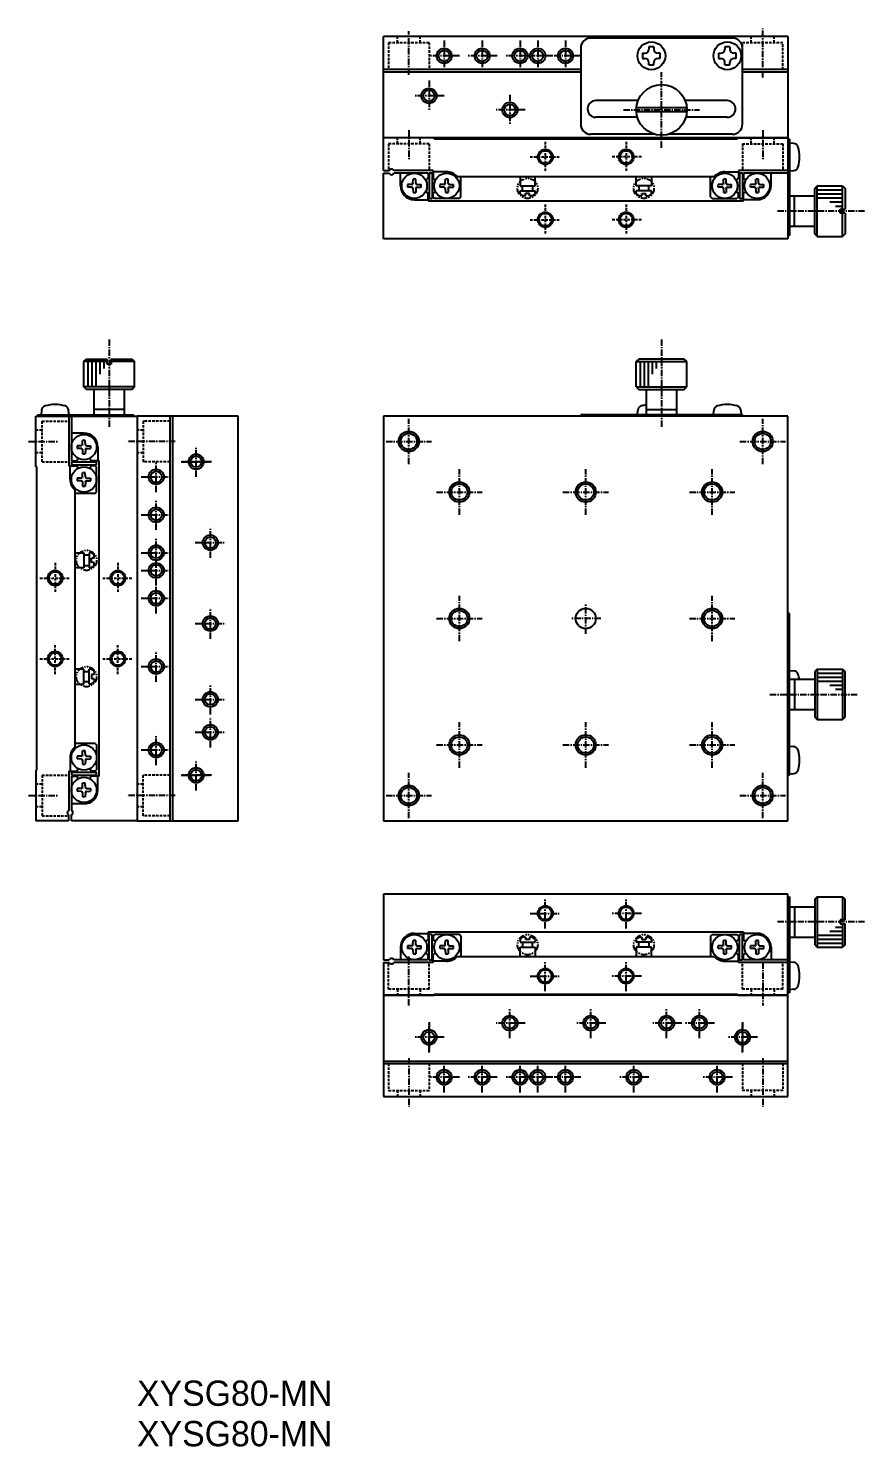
# Model space of a CAD drawing. Extents: x 118 to 494, y 13 to 293.
# Drawn here: x 117.7 to 283.1, y 12.6 to 293 of the extents above; entities that cross this region are included whole.
import ezdxf

# ---------------------------------------------------------------- set-up
doc = ezdxf.new("R2010")
doc.units = 0
for name, pattern in [('CENTER', [2, 1.25, -0.25, 0.25, -0.25]), ('DASHED', [0.75, 0.5, -0.25]), ('PHANTOM', [2.5, 1.25, -0.25, 0.25, -0.25, 0.25, -0.25])]:
    doc.linetypes.add(name, pattern=pattern)
doc.layers.get('0').update_dxf_attribs({"linetype": 'CONTINUOUS'})
doc.layers.add('CENTER', color=1, linetype='CENTER')

# ---------------------------------------------------------------- blocks, each defined once
blk = doc.blocks.new('A$C58305343')
at = {"color": 7, "linetype": 'CONTINUOUS'}
for p, q in [((80.000002, -14.494595), (0, -14.494595)), ((0, -14.494595), (0, -34.494597)), ((80.000002, -34.494597), (80.000002, -14.494595)), ((0, -27.494597), (80.000002, -27.494597)), ((0, -27.994597), (80.000002, -27.994597)), ((0, -34.494597), (80.000002, -34.494597))]:
    blk.add_line(p, q, dxfattribs=at)
at = {"color": 3, "linetype": 'DASHED'}
for p, q in [((1, -27.994597), (1, -33.294597)), ((9, -27.994597), (9, -33.294597)), ((71.000002, -27.994597), (71.000002, -33.294597)), ((79.000002, -27.994597), (79.000002, -33.294597)), ((1, -33.294597), (9, -33.294597)), ((2.750002, -33.294597), (2.750002, -34.494597)), ((7.250001, -33.294597), (7.250001, -34.494597)), ((79.000002, -33.294597), (71.000002, -33.294597)), ((72.750001, -33.294597), (72.750001, -34.494597)), ((77.25, -33.294597), (77.25, -34.494597))]:
    blk.add_line(p, q, dxfattribs=at)
at = {"color": 3, "linetype": 'CONTINUOUS'}
for centre in [(25, -19.994596), (41.000002, -19.994596), (56, -19.994601), (62.499999, -19.994601), (8.999998, -22.798504), (70.999998, -22.798504), (11.999995, -30.694597), (19.499995, -30.694597), (26.999995, -30.694597), (30.500002, -30.694597), (35.999995, -30.694597), (49.500002, -30.694597), (66.000004, -30.694597)]:
    blk.add_circle(centre, 1.5, dxfattribs=at)
at = {"color": 7, "linetype": 'CONTINUOUS'}
for centre in [(25, -19.994596), (41.000002, -19.994596), (56, -19.994601), (62.499999, -19.994601), (8.999998, -22.798504), (70.999998, -22.798504), (11.999995, -30.694597), (19.499995, -30.694597), (26.999995, -30.694597), (30.500002, -30.694597), (35.999995, -30.694597), (49.500002, -30.694597), (66.000004, -30.694597)]:
    blk.add_circle(centre, 1.100001, dxfattribs=at)
at = {"layer": 'CENTER', "color": 1, "linetype": 'CENTER'}
for p, q in [((25, -22.994597), (25, -16.994595)), ((41.000002, -22.994597), (41.000002, -16.994595)), ((56, -22.994602), (56, -16.9946)), ((62.499999, -22.994602), (62.499999, -16.9946)), ((8.999998, -25.798505), (8.999998, -19.798503)), ((8.999998, -19.798504), (8.999998, -25.798503)), ((28.000001, -19.994596), (21.999999, -19.994596)), ((44.000004, -19.994596), (38.000001, -19.994596)), ((59.000002, -19.994601), (52.999999, -19.994601)), ((65.500001, -19.994601), (59.499998, -19.994601)), ((70.999998, -25.798505), (70.999998, -19.798503)), ((70.999998, -19.798504), (70.999998, -25.798503)), ((12, -22.798504), (5.999997, -22.798504)), ((11.999997, -22.798504), (5.999998, -22.798504)), ((74, -22.798504), (67.999997, -22.798504)), ((73.999997, -22.798504), (67.999998, -22.798504)), ((5, -26.937595), (5, -36.466443)), ((11.999995, -33.694598), (11.999995, -27.694596)), ((19.499995, -33.694598), (19.499995, -27.694596)), ((26.999995, -33.694598), (26.999995, -27.694596)), ((30.500002, -33.694598), (30.500002, -27.694596)), ((35.999995, -33.694598), (35.999995, -27.694596)), ((49.500002, -33.694598), (49.500002, -27.694596)), ((66.000004, -33.694598), (66.000004, -27.694596)), ((75.000002, -26.937595), (75.000002, -36.466443)), ((14.999997, -30.694597), (8.999994, -30.694597)), ((22.499997, -30.694597), (16.499994, -30.694597)), ((29.999997, -30.694597), (23.999994, -30.694597)), ((33.500004, -30.694597), (27.500001, -30.694597)), ((38.999997, -30.694597), (32.999994, -30.694597)), ((52.500004, -30.694597), (46.500001, -30.694597)), ((69.000006, -30.694597), (63.000003, -30.694597))]:
    blk.add_line(p, q, dxfattribs=at)

msp = doc.modelspace()

# ---------------------------------------------------------------- linework, layer by layer
at = {"color": 7, "linetype": 'CONTINUOUS'}
for p, q in [((187.91, 271.37), (187.91, 291.37)), ((267.91, 291.37), (187.91, 291.37)), ((226.91, 289.07), (226.91, 274.07)), ((256.91, 291.07), (228.91, 291.07)), ((241.41, 289.32), (240.41, 289.32)), ((240.41, 289.32), (240.41, 288.87)), ((241.41, 289.32), (241.41, 288.87)), ((256.41, 289.32), (255.41, 289.32)), ((255.41, 289.32), (255.41, 288.87)), ((256.41, 289.32), (256.41, 288.87)), ((258.91, 274.07), (258.91, 289.07)), ((267.91, 291.37), (267.91, 271.37)), ((239.16, 288.07), (239.16, 287.07)), ((239.16, 288.07), (239.61, 288.07)), ((239.16, 287.07), (239.61, 287.07)), ((240.41, 285.82), (240.41, 286.27)), ((241.41, 285.82), (241.41, 286.27)), ((242.66, 288.07), (242.21, 288.07)), ((242.66, 287.07), (242.21, 287.07)), ((242.66, 287.07), (242.66, 288.07)), ((254.16, 288.07), (254.16, 287.07)), ((254.16, 288.07), (254.61, 288.07)), ((254.16, 287.07), (254.61, 287.07)), ((255.41, 285.82), (255.41, 286.27)), ((256.41, 285.82), (256.41, 286.27)), ((257.66, 288.07), (257.21, 288.07)), ((257.66, 287.07), (257.21, 287.07)), ((257.66, 287.07), (257.66, 288.07)), ((226.91, 284.87), (187.91, 284.87)), ((226.91, 284.37), (187.91, 284.37)), ((240.41, 285.82), (241.41, 285.82)), ((255.41, 285.82), (256.41, 285.82)), ((267.91, 284.87), (258.91, 284.87)), ((267.91, 284.37), (258.91, 284.37)), ((238.26, 278.72), (229.91, 278.72)), ((255.91, 278.72), (247.55, 278.72)), ((238.12, 275.42), (229.91, 275.42)), ((247.89, 277.27), (237.92, 277.27)), ((247.89, 276.47), (237.92, 276.47)), ((255.91, 275.42), (247.69, 275.42)), ((241.51, 272.07), (228.91, 272.07)), ((256.91, 272.07), (244.31, 272.07)), ((267.91, 271.37), (187.91, 271.37)), ((187.91, 264.87), (187.91, 271.37)), ((197.91, 271.37), (187.91, 271.37)), ((197.91, 271.17), (197.91, 271.37)), ((197.91, 271.17), (257.91, 271.17)), ((257.91, 271.17), (257.91, 271.37)), ((257.91, 271.37), (267.91, 271.37)), ((267.91, 271.37), (267.91, 251.37)), ((268.21, 271.07), (267.91, 271.07)), ((268.21, 271.07), (268.21, 252.07)), ((269.06, 270.25), (268.21, 270.32)), ((187.91, 264.87), (189.05, 264.87)), ((187.91, 264.37), (189.05, 264.37)), ((187.91, 251.37), (187.91, 264.37)), ((197.71, 264.87), (189.97, 264.87)), ((196.71, 264.37), (189.97, 264.37)), ((191.26, 261.87), (191.26, 264.37)), ((196.71, 264.37), (196.71, 263.29)), ((197.51, 264.37), (196.91, 264.37)), ((196.91, 264.37), (196.91, 259.37)), ((197.51, 264.37), (197.51, 259.37)), ((197.71, 264.87), (197.71, 263.29)), ((200.41, 264.62), (197.71, 264.62)), ((253.33, 263.67), (202.49, 263.67)), ((203.21, 259.67), (203.21, 263.67)), ((214.91, 263.67), (214.91, 261.87)), ((217.91, 261.87), (217.91, 263.67)), ((237.91, 261.87), (237.91, 263.67)), ((240.91, 263.67), (240.91, 261.87)), ((252.61, 259.67), (252.61, 263.67)), ((255.41, 264.62), (258.11, 264.62)), ((267.91, 264.87), (258.11, 264.87)), ((258.11, 264.87), (258.11, 263.29)), ((258.91, 264.37), (258.31, 264.37)), ((258.31, 264.37), (258.31, 259.37)), ((258.91, 264.37), (258.91, 259.37)), ((267.91, 264.37), (259.11, 264.37)), ((259.11, 264.37), (259.11, 263.29)), ((264.56, 261.87), (264.56, 264.37)), ((268.21, 264.82), (269.06, 264.89)), ((193.53, 262.15), (192.68, 262.13)), ((193.53, 261.6), (192.68, 261.61)), ((193.53, 262.15), (193.66, 262.21)), ((193.53, 261.6), (193.66, 261.54)), ((193.73, 262.37), (193.66, 262.21)), ((193.73, 261.37), (193.66, 261.54)), ((193.73, 262.37), (193.75, 263.2)), ((193.73, 261.37), (193.75, 260.55)), ((194.28, 262.37), (194.27, 263.2)), ((194.28, 261.37), (194.27, 260.55)), ((194.28, 262.37), (194.36, 262.21)), ((194.28, 261.37), (194.36, 261.54)), ((194.49, 262.15), (194.36, 262.21)), ((194.49, 261.6), (194.36, 261.54)), ((194.49, 262.15), (195.33, 262.13)), ((194.49, 261.6), (195.33, 261.61)), ((199.93, 262.15), (199.08, 262.13)), ((199.93, 261.6), (199.08, 261.61)), ((199.93, 262.15), (200.06, 262.21)), ((199.93, 261.6), (200.06, 261.54)), ((200.13, 262.37), (200.06, 262.21)), ((200.13, 261.37), (200.06, 261.54)), ((200.13, 262.37), (200.15, 263.2)), ((200.13, 261.37), (200.15, 260.55)), ((200.68, 262.37), (200.67, 263.2)), ((200.68, 261.37), (200.67, 260.55)), ((200.68, 262.37), (200.76, 262.21)), ((200.68, 261.37), (200.76, 261.54)), ((200.89, 262.15), (200.76, 262.21)), ((200.89, 261.6), (200.76, 261.54)), ((200.89, 262.15), (201.73, 262.13)), ((200.89, 261.6), (201.73, 261.61)), ((214.91, 261.87), (217.91, 261.87)), ((214.91, 260.37), (214.91, 260.87)), ((214.91, 260.87), (217.91, 260.87)), ((215.41, 260.87), (215.41, 261.87)), ((217.41, 261.87), (217.41, 260.87)), ((217.91, 260.37), (217.91, 260.87)), ((240.91, 261.87), (237.91, 261.87)), ((237.91, 260.37), (237.91, 260.87)), ((240.91, 260.87), (237.91, 260.87)), ((238.41, 261.87), (238.41, 260.87)), ((240.41, 260.87), (240.41, 261.87)), ((240.91, 260.37), (240.91, 260.87)), ((254.93, 262.15), (254.08, 262.13)), ((254.93, 261.6), (254.08, 261.61)), ((254.93, 262.15), (255.06, 262.21)), ((254.93, 261.6), (255.06, 261.54)), ((255.13, 262.37), (255.06, 262.21)), ((255.13, 261.37), (255.06, 261.54)), ((255.13, 262.37), (255.15, 263.2)), ((255.13, 261.37), (255.15, 260.55)), ((255.68, 262.37), (255.67, 263.2)), ((255.68, 261.37), (255.67, 260.55)), ((255.68, 262.37), (255.76, 262.21)), ((255.68, 261.37), (255.76, 261.54)), ((255.89, 262.15), (255.76, 262.21)), ((255.89, 261.6), (255.76, 261.54)), ((255.89, 262.15), (256.73, 262.13)), ((255.89, 261.6), (256.73, 261.61)), ((261.33, 262.15), (260.48, 262.13)), ((261.33, 261.6), (260.48, 261.61)), ((261.33, 262.15), (261.46, 262.21)), ((261.33, 261.6), (261.46, 261.54)), ((261.53, 262.37), (261.46, 262.21)), ((261.53, 261.37), (261.46, 261.54)), ((261.53, 262.37), (261.55, 263.2)), ((261.53, 261.37), (261.55, 260.55)), ((262.08, 262.37), (262.07, 263.2)), ((262.08, 261.37), (262.07, 260.55)), ((262.08, 262.37), (262.16, 262.21)), ((262.08, 261.37), (262.16, 261.54)), ((262.29, 262.15), (262.16, 262.21)), ((262.29, 261.6), (262.16, 261.54)), ((262.29, 262.15), (263.13, 262.13)), ((262.29, 261.6), (263.13, 261.61)), ((273.21, 261.37), (273.71, 261.87)), ((273.21, 252.37), (273.21, 261.37)), ((273.71, 251.87), (273.71, 261.87)), ((273.71, 261.87), (278.71, 261.87)), ((278.71, 257.27), (278.71, 261.87)), ((278.71, 261.87), (279.21, 261.37)), ((279.21, 261.37), (279.21, 257.27)), ((194.01, 259.12), (196.71, 259.12)), ((196.71, 258.87), (196.71, 260.46)), ((196.71, 258.87), (259.11, 258.87)), ((196.91, 259.37), (197.51, 259.37)), ((197.71, 259.67), (197.71, 260.46)), ((197.71, 259.67), (198.01, 259.37)), ((202.91, 259.37), (198.01, 259.37)), ((203.21, 259.67), (202.91, 259.37)), ((214.91, 260.37), (215.41, 259.87)), ((216.01, 259.87), (215.41, 259.87)), ((216.81, 260.37), (216.01, 260.37)), ((216.01, 259.87), (216.01, 260.37)), ((216.81, 259.87), (216.81, 260.37)), ((217.41, 259.87), (216.81, 259.87)), ((217.91, 260.37), (217.41, 259.87)), ((237.91, 260.37), (238.41, 259.87)), ((238.41, 259.87), (239.01, 259.87)), ((239.01, 259.87), (239.01, 260.37)), ((239.01, 260.37), (239.81, 260.37)), ((239.81, 259.87), (239.81, 260.37)), ((239.81, 259.87), (240.41, 259.87)), ((240.91, 260.37), (240.41, 259.87)), ((252.61, 259.67), (252.91, 259.37)), ((252.91, 259.37), (257.81, 259.37)), ((258.11, 259.67), (257.81, 259.37)), ((258.11, 259.67), (258.11, 260.46)), ((258.31, 259.37), (258.91, 259.37)), ((259.11, 258.87), (259.11, 260.46)), ((261.81, 259.12), (259.11, 259.12)), ((268.21, 259.87), (273.21, 259.87)), ((269.21, 253.87), (269.21, 259.87)), ((278.21, 257.27), (279.21, 257.27)), ((278.21, 256.47), (278.21, 257.27)), ((279.21, 256.47), (278.21, 256.47)), ((278.71, 251.87), (278.71, 256.47)), ((279.21, 256.47), (279.21, 252.37)), ((268.21, 253.87), (273.21, 253.87)), ((267.91, 251.37), (187.91, 251.37)), ((268.21, 252.07), (267.91, 252.07)), ((273.71, 251.87), (273.21, 252.37)), ((273.71, 251.87), (278.71, 251.87)), ((279.21, 252.37), (278.71, 251.87)), ((128.66, 227.12), (129.16, 227.62)), ((129.16, 227.62), (133.26, 227.62)), ((133.26, 226.62), (133.26, 227.62)), ((134.06, 227.62), (134.06, 226.62)), ((134.06, 227.62), (138.16, 227.62)), ((138.16, 227.62), (138.66, 227.12)), ((238.41, 227.62), (237.91, 227.12)), ((247.41, 227.62), (238.41, 227.62)), ((247.91, 227.12), (247.41, 227.62)), ((133.26, 227.12), (128.66, 227.12)), ((128.66, 222.12), (128.66, 227.12)), ((134.06, 226.62), (133.26, 226.62)), ((138.66, 227.12), (134.06, 227.12)), ((138.66, 222.12), (138.66, 227.12)), ((237.91, 227.12), (247.91, 227.12)), ((237.91, 222.12), (237.91, 227.12)), ((247.91, 222.12), (247.91, 227.12)), ((138.66, 222.12), (128.66, 222.12)), ((129.16, 221.62), (128.66, 222.12)), ((138.16, 221.62), (129.16, 221.62)), ((130.66, 216.62), (130.66, 221.62)), ((136.66, 216.62), (136.66, 221.62)), ((138.66, 222.12), (138.16, 221.62)), ((237.91, 222.12), (247.91, 222.12)), ((237.91, 222.12), (238.41, 221.62)), ((238.41, 221.62), (247.41, 221.62)), ((239.91, 216.62), (239.91, 221.62)), ((245.91, 216.62), (245.91, 221.62)), ((247.41, 221.62), (247.91, 222.12)), ((119.16, 216.32), (139.16, 216.32)), ((119.16, 206.32), (119.16, 216.32)), ((119.46, 216.62), (119.46, 216.32)), ((119.46, 216.62), (138.46, 216.62)), ((120.28, 217.47), (120.21, 216.62)), ((125.71, 216.62), (125.63, 217.47)), ((125.66, 216.32), (125.66, 206.52)), ((126.16, 216.32), (126.16, 207.52)), ((136.66, 217.62), (130.66, 217.62)), ((138.46, 216.62), (138.46, 216.32)), ((139.16, 216.32), (139.16, 136.32)), ((187.91, 216.32), (187.91, 136.32)), ((267.91, 216.32), (187.91, 216.32)), ((258.91, 216.62), (226.91, 216.62)), ((226.91, 216.62), (226.91, 216.32)), ((238.16, 216.62), (238.23, 217.47)), ((239.91, 217.62), (245.91, 217.62)), ((253.16, 216.62), (253.23, 217.47)), ((258.58, 217.47), (258.66, 216.62)), ((258.91, 216.62), (258.91, 216.32)), ((267.91, 136.32), (267.91, 216.32)), ((128.66, 212.97), (126.16, 212.97)), ((128.16, 210.49), (127.33, 210.48)), ((128.16, 210.49), (128.32, 210.57)), ((128.38, 210.7), (128.32, 210.57)), ((128.38, 210.7), (128.4, 211.54)), ((128.93, 210.7), (128.92, 211.54)), ((128.93, 210.7), (128.99, 210.57)), ((129.16, 210.49), (128.99, 210.57)), ((129.16, 210.49), (129.98, 210.48)), ((126.16, 207.52), (127.24, 207.52)), ((128.16, 209.94), (127.33, 209.96)), ((128.16, 209.94), (128.32, 209.87)), ((128.38, 209.74), (128.32, 209.87)), ((128.38, 209.74), (128.4, 208.89)), ((128.93, 209.74), (128.92, 208.89)), ((128.93, 209.74), (128.99, 209.87)), ((129.16, 209.94), (128.99, 209.87)), ((129.16, 209.94), (129.98, 209.96)), ((131.66, 207.52), (130.07, 207.52)), ((131.41, 210.22), (131.41, 207.52)), ((131.66, 145.12), (131.66, 207.52)), ((119.36, 206.32), (119.16, 206.32)), ((119.36, 146.32), (119.36, 206.32)), ((125.66, 206.52), (127.24, 206.52)), ((125.91, 203.82), (125.91, 206.52)), ((126.16, 207.32), (126.16, 206.72)), ((126.16, 207.32), (131.16, 207.32)), ((126.16, 206.72), (131.16, 206.72)), ((128.38, 204.3), (128.4, 205.14)), ((128.93, 204.3), (128.92, 205.14)), ((130.86, 206.52), (130.07, 206.52)), ((130.86, 206.52), (131.16, 206.22)), ((131.16, 206.72), (131.16, 207.32)), ((131.16, 201.32), (131.16, 206.22)), ((128.16, 204.09), (127.33, 204.08)), ((128.16, 203.54), (127.33, 203.56)), ((128.16, 204.09), (128.32, 204.17)), ((128.16, 203.54), (128.32, 203.47)), ((128.38, 204.3), (128.32, 204.17)), ((128.38, 203.34), (128.32, 203.47)), ((128.38, 203.34), (128.4, 202.49)), ((128.93, 203.34), (128.92, 202.49)), ((128.93, 204.3), (128.99, 204.17)), ((128.93, 203.34), (128.99, 203.47)), ((129.16, 204.09), (128.99, 204.17)), ((129.16, 203.54), (128.99, 203.47)), ((129.16, 204.09), (129.98, 204.08)), ((129.16, 203.54), (129.98, 203.56)), ((126.86, 201.74), (126.86, 150.9)), ((130.86, 201.02), (126.86, 201.02)), ((130.86, 201.02), (131.16, 201.32)), ((126.86, 189.32), (128.66, 189.32)), ((128.66, 189.32), (128.66, 186.32)), ((129.66, 188.82), (128.66, 188.82)), ((130.16, 189.32), (129.66, 189.32)), ((129.66, 189.32), (129.66, 186.32)), ((130.16, 189.32), (130.66, 188.82)), ((130.16, 187.42), (130.16, 188.22)), ((130.66, 188.22), (130.16, 188.22)), ((130.66, 188.22), (130.66, 188.82)), ((128.66, 186.32), (126.86, 186.32)), ((128.66, 186.82), (129.66, 186.82)), ((130.16, 186.32), (129.66, 186.32)), ((130.66, 187.42), (130.16, 187.42)), ((130.16, 186.32), (130.66, 186.82)), ((130.66, 186.82), (130.66, 187.42)), ((268.21, 177.32), (267.91, 177.32)), ((268.21, 145.32), (268.21, 177.32)), ((128.66, 166.32), (126.86, 166.32)), ((128.66, 163.32), (128.66, 166.32)), ((128.66, 165.82), (129.66, 165.82)), ((130.16, 166.32), (129.66, 166.32)), ((129.66, 163.32), (129.66, 166.32)), ((130.16, 166.32), (130.66, 165.82)), ((130.66, 165.82), (130.66, 165.22)), ((268.21, 166.07), (269.06, 165.99)), ((273.71, 166.32), (273.21, 165.82)), ((273.21, 165.82), (273.21, 156.82)), ((273.71, 166.32), (273.71, 156.32)), ((273.71, 166.32), (278.71, 166.32)), ((278.71, 166.32), (278.71, 156.32)), ((279.21, 165.82), (278.71, 166.32)), ((279.21, 156.82), (279.21, 165.82)), ((126.86, 163.32), (128.66, 163.32)), ((129.66, 163.82), (128.66, 163.82)), ((130.16, 163.32), (129.66, 163.32)), ((130.66, 165.22), (130.16, 165.22)), ((130.16, 165.22), (130.16, 164.42)), ((130.66, 164.42), (130.16, 164.42)), ((130.16, 163.32), (130.66, 163.82)), ((130.66, 164.42), (130.66, 163.82)), ((268.21, 164.32), (273.21, 164.32)), ((269.21, 164.32), (269.21, 158.32)), ((268.21, 158.32), (273.21, 158.32)), ((273.21, 156.82), (273.71, 156.32)), ((273.71, 156.32), (278.71, 156.32)), ((278.71, 156.32), (279.21, 156.82)), ((130.86, 151.62), (126.86, 151.62)), ((130.86, 151.62), (131.16, 151.32)), ((125.91, 148.82), (125.91, 146.12)), ((128.16, 149.09), (127.33, 149.08)), ((128.16, 149.09), (128.32, 149.17)), ((128.38, 149.3), (128.32, 149.17)), ((128.38, 149.3), (128.4, 150.14)), ((128.93, 149.3), (128.92, 150.14)), ((128.93, 149.3), (128.99, 149.17)), ((129.16, 149.09), (128.99, 149.17)), ((129.16, 149.09), (129.98, 149.08)), ((131.16, 151.32), (131.16, 146.42)), ((268.21, 151.07), (269.06, 150.99)), ((119.16, 146.32), (119.16, 136.32)), ((119.36, 146.32), (119.16, 146.32)), ((125.66, 146.12), (127.24, 146.12)), ((125.66, 146.12), (125.66, 138.38)), ((126.16, 145.92), (126.16, 145.32)), ((126.16, 145.92), (131.16, 145.92)), ((128.16, 148.54), (127.33, 148.56)), ((128.16, 148.54), (128.32, 148.47)), ((128.38, 148.34), (128.32, 148.47)), ((128.38, 148.34), (128.4, 147.49)), ((128.93, 148.34), (128.92, 147.49)), ((128.93, 148.34), (128.99, 148.47)), ((129.16, 148.54), (128.99, 148.47)), ((129.16, 148.54), (129.98, 148.56)), ((130.86, 146.12), (130.07, 146.12)), ((130.86, 146.12), (131.16, 146.42)), ((131.16, 145.32), (131.16, 145.92)), ((126.16, 145.32), (131.16, 145.32)), ((126.16, 145.12), (127.24, 145.12)), ((126.16, 145.12), (126.16, 138.38)), ((128.38, 142.9), (128.4, 143.74)), ((128.93, 142.9), (128.92, 143.74)), ((131.66, 145.12), (130.07, 145.12)), ((131.41, 142.42), (131.41, 145.12)), ((268.21, 145.32), (267.91, 145.32)), ((269.06, 145.64), (268.21, 145.57)), ((128.16, 142.69), (127.33, 142.68)), ((128.16, 142.14), (127.33, 142.16)), ((128.16, 142.69), (128.32, 142.77)), ((128.16, 142.14), (128.32, 142.07)), ((128.38, 142.9), (128.32, 142.77)), ((128.38, 141.94), (128.32, 142.07)), ((128.38, 141.94), (128.4, 141.09)), ((128.93, 141.94), (128.92, 141.09)), ((128.93, 142.9), (128.99, 142.77)), ((128.93, 141.94), (128.99, 142.07)), ((129.16, 142.69), (128.99, 142.77)), ((129.16, 142.14), (128.99, 142.07)), ((129.16, 142.69), (129.98, 142.68)), ((129.16, 142.14), (129.98, 142.16)), ((125.66, 136.32), (125.66, 137.46)), ((128.66, 139.67), (126.16, 139.67)), ((126.16, 136.32), (126.16, 137.46)), ((125.66, 136.32), (119.16, 136.32)), ((139.16, 136.32), (126.16, 136.32)), ((187.91, 136.32), (267.91, 136.32)), ((267.91, 121.82), (187.91, 121.82)), ((187.91, 121.82), (187.91, 108.82)), ((267.91, 101.82), (267.91, 121.82)), ((267.91, 121.32), (268.21, 121.32)), ((268.21, 121.32), (268.21, 102.32)), ((273.71, 121.32), (273.21, 120.82)), ((273.21, 120.82), (273.21, 111.82)), ((273.71, 121.32), (273.71, 111.32)), ((273.71, 121.32), (278.71, 121.32)), ((278.71, 121.32), (278.71, 116.72)), ((279.21, 120.82), (278.71, 121.32)), ((279.21, 116.72), (279.21, 120.82)), ((268.21, 119.32), (273.21, 119.32)), ((269.21, 119.32), (269.21, 113.32)), ((279.21, 116.72), (278.21, 116.72)), ((278.21, 116.72), (278.21, 115.92)), ((278.21, 115.92), (279.21, 115.92)), ((278.71, 115.92), (278.71, 111.32)), ((279.21, 111.82), (279.21, 115.92)), ((193.73, 111.82), (193.75, 112.65)), ((194.01, 114.07), (196.71, 114.07)), ((194.28, 111.82), (194.27, 112.65)), ((259.11, 114.32), (196.71, 114.32)), ((196.71, 114.32), (196.71, 112.74)), ((197.51, 113.82), (196.91, 113.82)), ((196.91, 108.82), (196.91, 113.82)), ((197.51, 108.82), (197.51, 113.82)), ((197.71, 113.52), (198.01, 113.82)), ((197.71, 113.52), (197.71, 112.74)), ((202.91, 113.82), (198.01, 113.82)), ((200.13, 111.82), (200.15, 112.65)), ((200.68, 111.82), (200.67, 112.65)), ((203.21, 113.52), (202.91, 113.82)), ((203.21, 113.52), (203.21, 109.52)), ((214.91, 112.82), (215.41, 113.32)), ((214.91, 112.82), (214.91, 112.32)), ((214.91, 112.32), (217.91, 112.32)), ((216.01, 113.32), (215.41, 113.32)), ((215.41, 112.32), (215.41, 111.32)), ((216.01, 113.32), (216.01, 112.82)), ((216.81, 112.82), (216.01, 112.82)), ((217.41, 113.32), (216.81, 113.32)), ((216.81, 113.32), (216.81, 112.82)), ((217.91, 112.82), (217.41, 113.32)), ((217.41, 111.32), (217.41, 112.32)), ((217.91, 112.82), (217.91, 112.32)), ((237.91, 112.82), (238.41, 113.32)), ((237.91, 112.82), (237.91, 112.32)), ((240.91, 112.32), (237.91, 112.32)), ((238.41, 113.32), (239.01, 113.32)), ((238.41, 111.32), (238.41, 112.32)), ((239.01, 113.32), (239.01, 112.82)), ((239.01, 112.82), (239.81, 112.82)), ((239.81, 113.32), (240.41, 113.32)), ((239.81, 113.32), (239.81, 112.82)), ((240.91, 112.82), (240.41, 113.32)), ((240.41, 112.32), (240.41, 111.32)), ((240.91, 112.82), (240.91, 112.32)), ((252.61, 113.52), (252.91, 113.82)), ((252.61, 113.52), (252.61, 109.52)), ((252.91, 113.82), (257.81, 113.82)), ((255.13, 111.82), (255.15, 112.65)), ((255.68, 111.82), (255.67, 112.65)), ((258.11, 113.52), (257.81, 113.82)), ((258.11, 113.52), (258.11, 112.74)), ((258.91, 113.82), (258.31, 113.82)), ((258.31, 108.82), (258.31, 113.82)), ((258.91, 108.82), (258.91, 113.82)), ((259.11, 114.32), (259.11, 112.74)), ((261.81, 114.07), (259.11, 114.07)), ((261.53, 111.82), (261.55, 112.65)), ((262.08, 111.82), (262.07, 112.65)), ((268.21, 113.32), (273.21, 113.32)), ((191.26, 111.32), (191.26, 108.82)), ((193.53, 111.6), (192.68, 111.58)), ((193.53, 111.05), (192.68, 111.06)), ((193.53, 111.6), (193.66, 111.66)), ((193.53, 111.05), (193.66, 110.99)), ((193.73, 111.82), (193.66, 111.66)), ((193.73, 110.82), (193.66, 110.99)), ((193.73, 110.82), (193.75, 110)), ((194.28, 110.82), (194.27, 110)), ((194.28, 111.82), (194.36, 111.66)), ((194.28, 110.82), (194.36, 110.99)), ((194.49, 111.6), (194.36, 111.66)), ((194.49, 111.05), (194.36, 110.99)), ((194.49, 111.6), (195.33, 111.58)), ((194.49, 111.05), (195.33, 111.06)), ((196.71, 108.82), (196.71, 109.91)), ((197.71, 108.32), (197.71, 109.91)), ((199.93, 111.6), (199.08, 111.58)), ((199.93, 111.05), (199.08, 111.06)), ((199.93, 111.6), (200.06, 111.66)), ((199.93, 111.05), (200.06, 110.99)), ((200.13, 111.82), (200.06, 111.66)), ((200.13, 110.82), (200.06, 110.99)), ((200.13, 110.82), (200.15, 110)), ((200.68, 110.82), (200.67, 110)), ((200.68, 111.82), (200.76, 111.66)), ((200.68, 110.82), (200.76, 110.99)), ((200.89, 111.6), (200.76, 111.66)), ((200.89, 111.05), (200.76, 110.99)), ((200.89, 111.6), (201.73, 111.58)), ((200.89, 111.05), (201.73, 111.06)), ((202.49, 109.52), (253.33, 109.52)), ((214.91, 111.32), (217.91, 111.32)), ((214.91, 109.52), (214.91, 111.32)), ((217.91, 111.32), (217.91, 109.52)), ((240.91, 111.32), (237.91, 111.32)), ((237.91, 111.32), (237.91, 109.52)), ((240.91, 109.52), (240.91, 111.32)), ((254.93, 111.6), (254.08, 111.58)), ((254.93, 111.05), (254.08, 111.06)), ((254.93, 111.6), (255.06, 111.66)), ((254.93, 111.05), (255.06, 110.99)), ((255.13, 111.82), (255.06, 111.66)), ((255.13, 110.82), (255.06, 110.99)), ((255.13, 110.82), (255.15, 110)), ((255.68, 110.82), (255.67, 110)), ((255.68, 111.82), (255.76, 111.66)), ((255.68, 110.82), (255.76, 110.99)), ((255.89, 111.6), (255.76, 111.66)), ((255.89, 111.05), (255.76, 110.99)), ((255.89, 111.6), (256.73, 111.58)), ((255.89, 111.05), (256.73, 111.06)), ((258.11, 108.32), (258.11, 109.91)), ((259.11, 108.82), (259.11, 109.91)), ((261.33, 111.6), (260.48, 111.58)), ((261.33, 111.05), (260.48, 111.06)), ((261.33, 111.6), (261.46, 111.66)), ((261.33, 111.05), (261.46, 110.99)), ((261.53, 111.82), (261.46, 111.66)), ((261.53, 110.82), (261.46, 110.99)), ((261.53, 110.82), (261.55, 110)), ((262.08, 110.82), (262.07, 110)), ((262.08, 111.82), (262.16, 111.66)), ((262.08, 110.82), (262.16, 110.99)), ((262.29, 111.6), (262.16, 111.66)), ((262.29, 111.05), (262.16, 110.99)), ((262.29, 111.6), (263.13, 111.58)), ((262.29, 111.05), (263.13, 111.06)), ((264.56, 111.32), (264.56, 108.82)), ((273.21, 111.82), (273.71, 111.32)), ((273.71, 111.32), (278.71, 111.32)), ((278.71, 111.32), (279.21, 111.82)), ((187.91, 108.82), (189.05, 108.82)), ((187.91, 108.32), (187.91, 101.82)), ((187.91, 108.32), (189.05, 108.32)), ((196.71, 108.82), (189.97, 108.82)), ((197.71, 108.32), (189.97, 108.32)), ((196.91, 108.82), (197.51, 108.82)), ((200.41, 108.57), (197.71, 108.57)), ((255.41, 108.57), (258.11, 108.57)), ((267.91, 108.32), (258.11, 108.32)), ((258.31, 108.82), (258.91, 108.82)), ((267.91, 108.82), (259.11, 108.82)), ((268.21, 108.42), (269.06, 108.35)), ((187.91, 101.82), (197.91, 101.82)), ((267.91, 101.82), (187.91, 101.82)), ((187.91, 101.82), (187.91, 81.82)), ((197.91, 102.02), (197.91, 101.82)), ((197.91, 102.02), (257.91, 102.02)), ((257.91, 102.02), (257.91, 101.82)), ((257.91, 101.82), (267.91, 101.82)), ((268.21, 102.32), (267.91, 102.32)), ((267.91, 81.82), (267.91, 101.82)), ((269.06, 103), (268.21, 102.92)), ((187.91, 88.82), (267.91, 88.82)), ((187.91, 88.32), (267.91, 88.32)), ((187.91, 81.82), (267.91, 81.82))]:
    msp.add_line(p, q, dxfattribs=at)
at = {"color": 3, "linetype": 'DASHED'}
for p, q in [((188.91, 290.17), (188.91, 284.87)), ((196.91, 290.17), (188.91, 290.17)), ((190.66, 290.17), (190.66, 291.37)), ((195.16, 290.17), (195.16, 291.37)), ((196.91, 290.17), (196.91, 284.87)), ((258.91, 284.87), (258.91, 290.17)), ((266.91, 290.17), (258.91, 290.17)), ((260.66, 290.17), (260.66, 291.37)), ((265.16, 290.17), (265.16, 291.37)), ((266.91, 284.87), (266.91, 290.17)), ((188.91, 270.17), (188.91, 264.87)), ((196.91, 270.17), (188.91, 270.17)), ((190.66, 270.17), (190.66, 271.37)), ((195.16, 270.17), (195.16, 271.37)), ((196.91, 270.17), (196.91, 264.87)), ((258.91, 270.17), (258.91, 264.87)), ((258.91, 270.17), (266.91, 270.17)), ((260.66, 270.17), (260.66, 271.37)), ((265.16, 270.17), (265.16, 271.37)), ((266.91, 270.17), (266.91, 264.87)), ((120.36, 213.57), (119.16, 213.57)), ((120.36, 215.32), (125.66, 215.32)), ((120.36, 207.32), (120.36, 215.32)), ((120.36, 209.07), (119.16, 209.07)), ((120.36, 207.32), (125.66, 207.32)), ((120.36, 143.57), (119.16, 143.57)), ((120.36, 145.32), (125.66, 145.32)), ((120.36, 145.32), (120.36, 137.32)), ((120.36, 139.07), (119.16, 139.07)), ((120.36, 137.32), (125.66, 137.32)), ((188.91, 103.02), (188.91, 108.32)), ((196.91, 103.02), (196.91, 108.32)), ((258.91, 103.02), (258.91, 108.32)), ((266.91, 103.02), (266.91, 108.32)), ((196.91, 103.02), (188.91, 103.02)), ((190.66, 103.02), (190.66, 101.82)), ((195.16, 103.02), (195.16, 101.82)), ((266.91, 103.02), (258.91, 103.02)), ((260.66, 103.02), (260.66, 101.82)), ((265.16, 103.02), (265.16, 101.82)), ((188.91, 88.32), (188.91, 83.02)), ((196.91, 88.32), (196.91, 83.02)), ((258.91, 88.32), (258.91, 83.02)), ((266.91, 88.32), (266.91, 83.02)), ((188.91, 83.02), (196.91, 83.02)), ((190.66, 83.02), (190.66, 81.82)), ((195.16, 83.02), (195.16, 81.82)), ((266.91, 83.02), (258.91, 83.02)), ((260.66, 83.02), (260.66, 81.82)), ((265.16, 83.02), (265.16, 81.82))]:
    msp.add_line(p, q, dxfattribs=at)
at = {"color": 3, "linetype": 'CONTINUOUS'}
for p, q in [((273.71, 261.07), (278.71, 261.07)), ((273.71, 260.27), (278.71, 260.27)), ((273.71, 259.47), (278.71, 259.47)), ((276.21, 258.67), (278.71, 258.67)), ((277.34, 257.87), (278.71, 257.87)), ((129.46, 222.12), (129.46, 227.12)), ((130.26, 222.12), (130.26, 227.12)), ((131.06, 222.12), (131.06, 227.12)), ((131.86, 224.62), (131.86, 227.12)), ((132.66, 225.75), (132.66, 227.12)), ((238.71, 222.12), (238.71, 227.12)), ((239.51, 222.12), (239.51, 227.12)), ((240.31, 222.12), (240.31, 227.12)), ((241.11, 224.62), (241.11, 227.12)), ((241.91, 225.75), (241.91, 227.12)), ((273.71, 165.52), (278.71, 165.52)), ((273.71, 164.72), (278.71, 164.72)), ((273.71, 163.92), (278.71, 163.92)), ((276.21, 163.12), (278.71, 163.12)), ((277.34, 162.32), (278.71, 162.32)), ((277.34, 115.32), (278.71, 115.32)), ((273.71, 113.72), (278.71, 113.72)), ((273.71, 112.92), (278.71, 112.92)), ((276.21, 114.52), (278.71, 114.52)), ((273.71, 112.12), (278.71, 112.12))]:
    msp.add_line(p, q, dxfattribs=at)
for centre, radius in [((199.91, 287.57), 1.5), ((207.41, 287.57), 1.5), ((214.91, 287.57), 1.5), ((218.41, 287.57), 1.5), ((223.91, 287.57), 1.5), ((196.91, 279.67), 1.5), ((212.91, 276.87), 1.5), ((219.91, 267.57), 1.5), ((235.91, 267.57), 1.5), ((219.91, 255.17), 1.5), ((235.91, 255.17), 1.5), ((192.91, 211.32), 2), ((262.91, 211.32), 2), ((202.91, 201.32), 2), ((227.91, 201.32), 2), ((252.91, 201.32), 2), ((122.96, 184.32), 1.5), ((135.36, 184.32), 1.5), ((202.91, 176.32), 2), ((252.91, 176.32), 2), ((122.96, 168.32), 1.5), ((135.36, 168.32), 1.5), ((202.91, 151.32), 2), ((227.91, 151.32), 2), ((252.91, 151.32), 2), ((192.91, 141.32), 2), ((262.91, 141.32), 2), ((219.91, 118.02), 1.5), ((235.91, 118.02), 1.5), ((219.91, 105.62), 1.5), ((235.91, 105.62), 1.5), ((212.91, 96.32), 1.5), ((228.91, 96.32), 1.5), ((243.91, 96.32), 1.5), ((250.41, 96.32), 1.5), ((196.91, 93.52), 1.5), ((258.91, 93.52), 1.5), ((199.91, 85.62), 1.5), ((207.41, 85.62), 1.5), ((214.91, 85.62), 1.5), ((218.41, 85.62), 1.5), ((223.91, 85.62), 1.5), ((237.41, 85.62), 1.5), ((253.91, 85.62), 1.5)]:
    msp.add_circle(centre, radius, dxfattribs=at)
at = {"color": 7, "linetype": 'CONTINUOUS'}
for centre, radius in [((240.91, 287.57), 2.75), ((255.91, 287.57), 2.75), ((199.91, 287.57), 1.1), ((207.41, 287.57), 1.1), ((214.91, 287.57), 1.1), ((218.41, 287.57), 1.1), ((223.91, 287.57), 1.1), ((196.91, 279.67), 1.1), ((242.91, 276.87), 5), ((212.91, 276.87), 1.1), ((219.91, 267.57), 1.25), ((235.91, 267.57), 1.25), ((194.01, 261.87), 2.5), ((200.41, 261.87), 2.5), ((255.41, 261.87), 2.5), ((261.81, 261.87), 2.5), ((219.91, 255.17), 1.25), ((235.91, 255.17), 1.25), ((128.66, 210.22), 2.5), ((192.91, 211.32), 1.6), ((262.91, 211.32), 1.6), ((128.66, 203.82), 2.5), ((202.91, 201.32), 1.6), ((227.91, 201.32), 1.6), ((252.91, 201.32), 1.6), ((122.96, 184.32), 1.25), ((135.36, 184.32), 1.25), ((202.91, 176.32), 1.6), ((227.91, 176.32), 2), ((252.91, 176.32), 1.6), ((122.96, 168.32), 1.25), ((135.36, 168.32), 1.25), ((202.91, 151.32), 1.6), ((227.91, 151.32), 1.6), ((252.91, 151.32), 1.6), ((128.66, 148.82), 2.5), ((128.66, 142.42), 2.5), ((192.91, 141.32), 1.6), ((262.91, 141.32), 1.6), ((219.91, 118.02), 1.25), ((235.91, 118.02), 1.25), ((194.01, 111.32), 2.5), ((200.41, 111.32), 2.5), ((255.41, 111.32), 2.5), ((261.81, 111.32), 2.5), ((219.91, 105.62), 1.25), ((235.91, 105.62), 1.25), ((212.91, 96.32), 1.1), ((228.91, 96.32), 1.1), ((243.91, 96.32), 1.1), ((250.41, 96.32), 1.1), ((196.91, 93.52), 1.1), ((258.91, 93.52), 1.1), ((199.91, 85.62), 1.1), ((207.41, 85.62), 1.1), ((214.91, 85.62), 1.1), ((218.41, 85.62), 1.1), ((223.91, 85.62), 1.1), ((237.41, 85.62), 1.1), ((253.91, 85.62), 1.1)]:
    msp.add_circle(centre, radius, dxfattribs=at)
at = {"color": 3, "linetype": 'PHANTOM'}
for centre in [(216.41, 261.37), (239.41, 261.37), (129.16, 187.82), (129.16, 164.82), (216.41, 111.82), (239.41, 111.82)]:
    msp.add_circle(centre, 2, dxfattribs=at)
at = {"color": 7, "linetype": 'CONTINUOUS'}
for centre, radius, start, end in [((228.91, 289.07), 2, 90, 180), ((239.61, 288.87), 0.8, 270, 0), ((242.21, 288.87), 0.8, 180, 270), ((254.61, 288.87), 0.8, 270, 0), ((257.21, 288.87), 0.8, 180, 270), ((256.91, 289.07), 2, 0, 90), ((239.61, 286.27), 0.8, 0, 90), ((242.21, 286.27), 0.8, 90, 180), ((254.61, 286.27), 0.8, 0, 90), ((257.21, 286.27), 0.8, 90, 180), ((229.91, 277.07), 1.65, 90, 270), ((255.91, 277.07), 1.65, 270, 90), ((228.91, 274.07), 2, 180, 270), ((256.91, 274.07), 2, 270, 0), ((268.97, 269.25), 1, 16.257, 85), ((263.21, 267.57), 7, 343.743, 16.257), ((189.51, 264.67), 0.5, 23.5782, 156.4218), ((189.51, 264.57), 0.5, 203.5782, 336.4218), ((200.41, 261.87), 2.75, 40.8851, 90), ((255.41, 261.87), 2.75, 90, 139.1149), ((268.97, 265.89), 1, 275, 343.743), ((194.01, 261.87), 2.75, 180, 270), ((194.01, 261.87), 1.35, 168.8959, 191.1041), ((194.01, 261.87), 1.35, 78.8959, 101.1041), ((194.01, 261.87), 1.35, 348.8959, 11.1041), ((197.21, 261.87), 1.5, 101.537, 130.5416), ((197.21, 261.87), 1.5, 49.4584, 78.463), ((200.41, 261.87), 1.35, 168.8959, 191.1041), ((200.41, 261.87), 1.35, 78.8959, 101.1041), ((200.41, 261.87), 1.35, 348.8959, 11.1041), ((255.41, 261.87), 1.35, 168.8959, 191.1041), ((255.41, 261.87), 1.35, 78.8959, 101.1041), ((255.41, 261.87), 1.35, 348.8959, 11.1041), ((258.61, 261.87), 1.5, 101.537, 130.5416), ((258.61, 261.87), 1.5, 49.4584, 78.463), ((261.81, 261.87), 1.35, 168.8959, 191.1041), ((261.81, 261.87), 1.35, 78.8959, 101.1041), ((261.81, 261.87), 2.75, 270, 0), ((261.81, 261.87), 1.35, 348.8959, 11.1041), ((194.01, 261.87), 1.35, 258.8959, 281.1041), ((197.21, 261.87), 1.5, 229.4584, 258.463), ((197.21, 261.87), 1.5, 281.5369, 310.5416), ((200.41, 261.87), 1.35, 258.8959, 281.1041), ((255.41, 261.87), 1.35, 258.8959, 281.1041), ((258.61, 261.87), 1.5, 229.4584, 258.463), ((258.61, 261.87), 1.5, 281.5369, 310.5416), ((261.81, 261.87), 1.35, 258.8959, 281.1041), ((121.28, 217.38), 1, 106.257, 175), ((122.96, 211.62), 7, 73.743, 106.257), ((124.64, 217.38), 1, 5, 73.743), ((239.23, 217.38), 1, 106.257, 175), ((240.91, 211.62), 7, 98.2132, 106.257), ((254.23, 217.38), 1, 106.257, 175), ((255.91, 211.62), 7, 73.743, 106.257), ((257.59, 217.38), 1, 5, 73.743), ((128.66, 210.22), 1.35, 168.8959, 191.1041), ((128.66, 210.22), 1.35, 78.8959, 101.1041), ((128.66, 210.22), 2.75, 0, 90), ((128.66, 210.22), 1.35, 348.8959, 11.1041), ((128.66, 207.02), 1.5, 139.4584, 168.463), ((128.66, 210.22), 1.35, 258.8959, 281.1041), ((128.66, 207.02), 1.5, 11.5369, 40.5416), ((128.66, 207.02), 1.5, 191.537, 220.5416), ((128.66, 203.82), 1.35, 78.8959, 101.1041), ((128.66, 207.02), 1.5, 319.4584, 348.463), ((128.66, 203.82), 2.75, 180, 229.1149), ((128.66, 203.82), 1.35, 168.8959, 191.1041), ((128.66, 203.82), 1.35, 258.8959, 281.1041), ((128.66, 203.82), 1.35, 348.8959, 11.1041), ((268.97, 165), 1, 16.257, 85), ((263.21, 163.32), 7, 8.2132, 16.257), ((128.66, 148.82), 2.75, 130.8851, 180), ((128.66, 148.82), 1.35, 168.8959, 191.1041), ((128.66, 148.82), 1.35, 78.8959, 101.1041), ((128.66, 148.82), 1.35, 348.8959, 11.1041), ((268.97, 150), 1, 16.257, 85), ((263.21, 148.32), 7, 343.743, 16.257), ((128.66, 145.62), 1.5, 139.4584, 168.463), ((128.66, 148.82), 1.35, 258.8959, 281.1041), ((128.66, 145.62), 1.5, 11.5369, 40.5416), ((268.97, 146.64), 1, 275, 343.743), ((128.66, 145.62), 1.5, 191.537, 220.5416), ((128.66, 142.42), 1.35, 78.8959, 101.1041), ((128.66, 145.62), 1.5, 319.4584, 348.463), ((128.66, 142.42), 1.35, 168.8959, 191.1041), ((128.66, 142.42), 1.35, 258.8959, 281.1041), ((128.66, 142.42), 2.75, 270, 360), ((128.66, 142.42), 1.35, 348.8959, 11.1041), ((125.86, 137.92), 0.5, 113.5782, 246.4218), ((125.96, 137.92), 0.5, 293.5782, 66.4218), ((194.01, 111.32), 2.75, 90, 180), ((194.01, 111.32), 1.35, 78.8959, 101.1041), ((197.21, 111.32), 1.5, 101.5369, 130.5416), ((197.21, 111.32), 1.5, 49.4584, 78.463), ((200.41, 111.32), 1.35, 78.8959, 101.1041), ((255.41, 111.32), 1.35, 78.8959, 101.1041), ((258.61, 111.32), 1.5, 101.5369, 130.5416), ((258.61, 111.32), 1.5, 49.4584, 78.463), ((261.81, 111.32), 1.35, 78.8959, 101.1041), ((261.81, 111.32), 2.75, 360, 90), ((194.01, 111.32), 1.35, 168.8959, 191.1041), ((194.01, 111.32), 1.35, 258.8959, 281.1041), ((194.01, 111.32), 1.35, 348.8959, 11.1041), ((197.21, 111.32), 1.5, 229.4584, 258.463), ((197.21, 111.32), 1.5, 281.537, 310.5416), ((200.41, 111.32), 1.35, 168.8959, 191.1041), ((200.41, 111.32), 1.35, 258.8959, 281.1041), ((200.41, 111.32), 2.75, 270, 319.1149), ((200.41, 111.32), 1.35, 348.8959, 11.1041), ((255.41, 111.32), 2.75, 220.8851, 270), ((255.41, 111.32), 1.35, 168.8959, 191.1041), ((255.41, 111.32), 1.35, 258.8959, 281.1041), ((255.41, 111.32), 1.35, 348.8959, 11.1041), ((258.61, 111.32), 1.5, 229.4584, 258.463), ((258.61, 111.32), 1.5, 281.537, 310.5416), ((261.81, 111.32), 1.35, 168.8959, 191.1041), ((261.81, 111.32), 1.35, 258.8959, 281.1041), ((261.81, 111.32), 1.35, 348.8959, 11.1041), ((189.51, 108.62), 0.5, 23.5782, 156.4218), ((189.51, 108.52), 0.5, 203.5782, 336.4218), ((268.97, 107.35), 1, 16.257, 85), ((263.21, 105.67), 7, 343.743, 16.257), ((268.97, 103.99), 1, 275, 343.743)]:
    msp.add_arc(centre, radius, start, end, dxfattribs=at)
at = {"layer": 'CENTER', "color": 1, "linetype": 'CENTER'}
for p, q in [((192.91, 283.81), (192.91, 292.47)), ((262.91, 283.31), (262.91, 293)), ((199.91, 290.57), (199.91, 284.57)), ((207.41, 290.57), (207.41, 284.57)), ((214.91, 290.57), (214.91, 284.57)), ((218.41, 290.57), (218.41, 284.57)), ((223.91, 290.57), (223.91, 284.57)), ((202.91, 287.57), (196.91, 287.57)), ((210.41, 287.57), (204.41, 287.57)), ((217.91, 287.57), (211.91, 287.57)), ((221.41, 287.57), (215.41, 287.57)), ((226.91, 287.57), (220.91, 287.57)), ((242.91, 269.37), (242.91, 284.37)), ((196.91, 282.67), (196.91, 276.67)), ((199.91, 279.67), (193.91, 279.67)), ((212.91, 279.87), (212.91, 273.87)), ((215.91, 276.87), (209.91, 276.87)), ((235.41, 276.87), (250.41, 276.87)), ((192.91, 272.87), (192.91, 266.87)), ((262.91, 272.87), (262.91, 266.87)), ((283.08, 256.87), (265.81, 256.87)), ((133.66, 231.49), (133.66, 214.22)), ((242.91, 231.49), (242.91, 214.22)), ((192.91, 206.82), (192.91, 215.82)), ((262.91, 206.82), (262.91, 215.82)), ((117.66, 211.32), (123.66, 211.32)), ((188.41, 211.32), (197.41, 211.32)), ((258.41, 211.32), (267.41, 211.32)), ((202.91, 196.82), (202.91, 205.82)), ((227.91, 196.82), (227.91, 205.82)), ((252.91, 196.82), (252.91, 205.82)), ((198.41, 201.32), (207.41, 201.32)), ((223.41, 201.32), (232.41, 201.32)), ((248.41, 201.32), (257.41, 201.32)), ((202.91, 171.82), (202.91, 180.82)), ((252.91, 171.82), (252.91, 180.82)), ((227.91, 173.32), (227.91, 179.32)), ((198.41, 176.32), (207.41, 176.32)), ((230.91, 176.32), (224.91, 176.32)), ((248.41, 176.32), (257.41, 176.32)), ((264.34, 161.32), (281.6, 161.32)), ((202.91, 146.82), (202.91, 155.82)), ((227.91, 146.82), (227.91, 155.82)), ((252.91, 146.82), (252.91, 155.82)), ((198.41, 151.32), (207.41, 151.32)), ((223.41, 151.32), (232.41, 151.32)), ((248.41, 151.32), (257.41, 151.32)), ((192.91, 136.82), (192.91, 145.82)), ((262.91, 136.82), (262.91, 145.82)), ((117.66, 141.32), (123.66, 141.32)), ((188.41, 141.32), (197.41, 141.32)), ((258.41, 141.32), (267.41, 141.32)), ((219.91, 115.02), (219.91, 121.02)), ((235.91, 115.02), (235.91, 121.02)), ((216.91, 118.02), (222.91, 118.02)), ((238.91, 118.02), (232.91, 118.02)), ((283.08, 116.32), (265.81, 116.32)), ((192.91, 99.82), (192.91, 109.52)), ((219.91, 102.62), (219.91, 108.62)), ((235.91, 102.62), (235.91, 108.62)), ((262.91, 108.32), (262.91, 99.82)), ((216.91, 105.62), (222.91, 105.62)), ((238.91, 105.62), (232.91, 105.62)), ((212.91, 93.32), (212.91, 99.32)), ((228.91, 93.32), (228.91, 99.32)), ((243.91, 93.32), (243.91, 99.32)), ((250.41, 93.32), (250.41, 99.32)), ((196.91, 96.52), (196.91, 90.52)), ((196.91, 90.52), (196.91, 96.52)), ((215.91, 96.32), (209.91, 96.32)), ((231.91, 96.32), (225.91, 96.32)), ((246.91, 96.32), (240.91, 96.32)), ((253.41, 96.32), (247.41, 96.32)), ((258.91, 96.52), (258.91, 90.52)), ((258.91, 90.52), (258.91, 96.52)), ((199.91, 93.52), (193.91, 93.52)), ((199.91, 93.52), (193.91, 93.52)), ((261.91, 93.52), (255.91, 93.52)), ((261.91, 93.52), (255.91, 93.52)), ((192.91, 89.38), (192.91, 79.85)), ((199.91, 82.62), (199.91, 88.62)), ((207.41, 82.62), (207.41, 88.62)), ((214.91, 82.62), (214.91, 88.62)), ((218.41, 82.62), (218.41, 88.62)), ((223.91, 82.62), (223.91, 88.62)), ((237.41, 82.62), (237.41, 88.62)), ((253.91, 82.62), (253.91, 88.62)), ((262.91, 89.38), (262.91, 79.85)), ((202.91, 85.62), (196.91, 85.62)), ((210.41, 85.62), (204.41, 85.62)), ((217.91, 85.62), (211.91, 85.62)), ((221.41, 85.62), (215.41, 85.62)), ((226.91, 85.62), (220.91, 85.62)), ((240.41, 85.62), (234.41, 85.62)), ((256.91, 85.62), (250.91, 85.62))]:
    msp.add_line(p, q, dxfattribs=at)
at = {"layer": 'CENTER', "color": 1, "linetype": 'DASHED'}
for p, q in [((219.91, 270.57), (219.91, 264.57)), ((235.91, 270.57), (235.91, 264.57)), ((216.91, 267.57), (222.91, 267.57)), ((238.91, 267.57), (232.91, 267.57)), ((219.91, 258.17), (219.91, 252.17)), ((235.91, 258.17), (235.91, 252.17)), ((216.91, 255.17), (222.91, 255.17)), ((238.91, 255.17), (232.91, 255.17)), ((122.96, 187.32), (122.96, 181.32)), ((135.36, 187.32), (135.36, 181.32)), ((119.96, 184.32), (125.96, 184.32)), ((132.36, 184.32), (138.36, 184.32)), ((122.96, 165.32), (122.96, 171.32)), ((135.36, 165.32), (135.36, 171.32)), ((119.96, 168.32), (125.96, 168.32)), ((132.36, 168.32), (138.36, 168.32))]:
    msp.add_line(p, q, dxfattribs=at)

# ---------------------------------------------------------------- block references
at = {"color": 7, "linetype": 'CONTINUOUS', "rotation": 270}
msp.add_blockref('A$C58305343', (173.65, 216.32), dxfattribs=at)

# ---------------------------------------------------------------- texts
at = {"color": 7, "linetype": 'CONTINUOUS'}
for p in [(139.16, 20.65), (139.16, 12.65)]:
    msp.add_text('XYSG80-MN', height=5, dxfattribs=at).set_placement(p)

doc.saveas('drawing.dxf')
